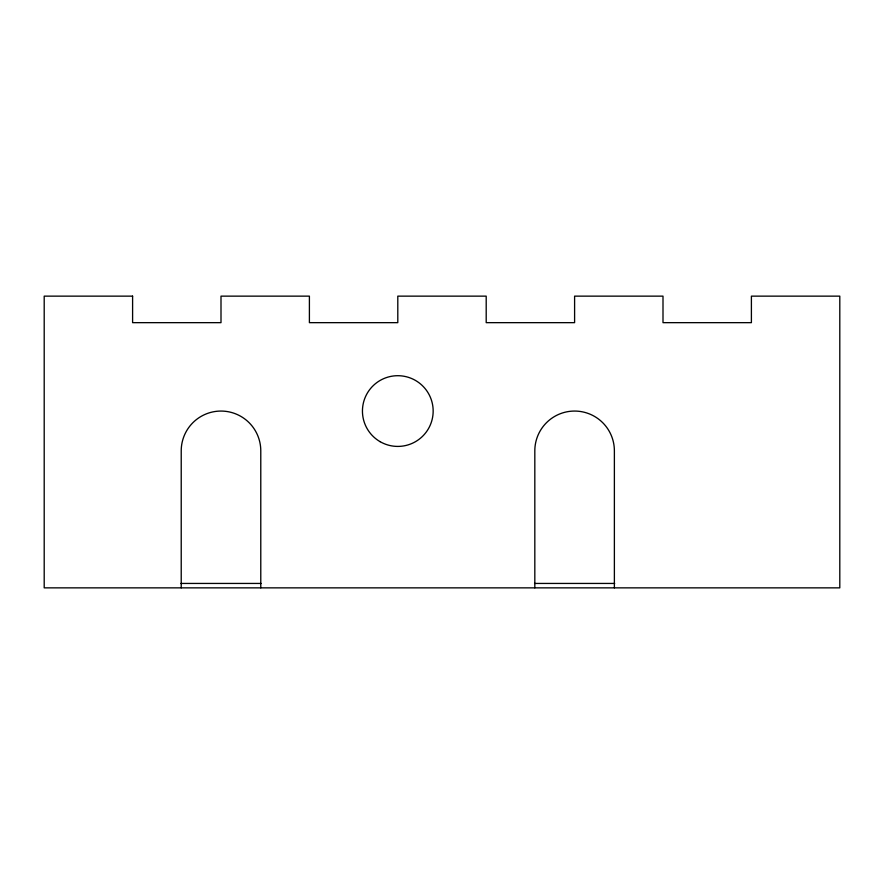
<?xml version="1.0" encoding="UTF-8"?>
<svg xmlns="http://www.w3.org/2000/svg" width="884" height="884" viewBox="0 0 884 884"><rect width="100%" height="100%" fill="white"/><g stroke="black" fill="none" stroke-linecap="round" stroke-linejoin="round"><path stroke-width="1.33" d="M180.944 583.44L261.056 583.44M534.544 583.44L614.656 583.44M614.38 587.86L614.38 450.84A39.78 39.78 0 0 0 574.6 411.06A39.78 39.78 0 0 0 534.82 450.84L534.82 587.86M260.78 587.86L260.78 450.84A39.78 39.78 0 0 0 221 411.06A39.78 39.78 0 0 0 181.22 450.84L181.22 587.86M132.6 296.14L44.2 296.14L44.2 587.86L839.8 587.86L839.8 296.14L751.4 296.14L751.4 322.66L663 322.66L663 296.14L574.6 296.14L574.6 322.66L486.2 322.66L486.2 296.14L397.8 296.14L397.8 322.66L309.4 322.66L309.4 296.14L221 296.14L221 322.66L132.6 322.66L132.6 296.14M380.12 441.68A35.36 35.36 0 0 0 433.16 411.06A35.36 35.36 0 0 0 380.12 380.44A35.36 35.36 0 0 0 380.12 441.68"/></g></svg>
